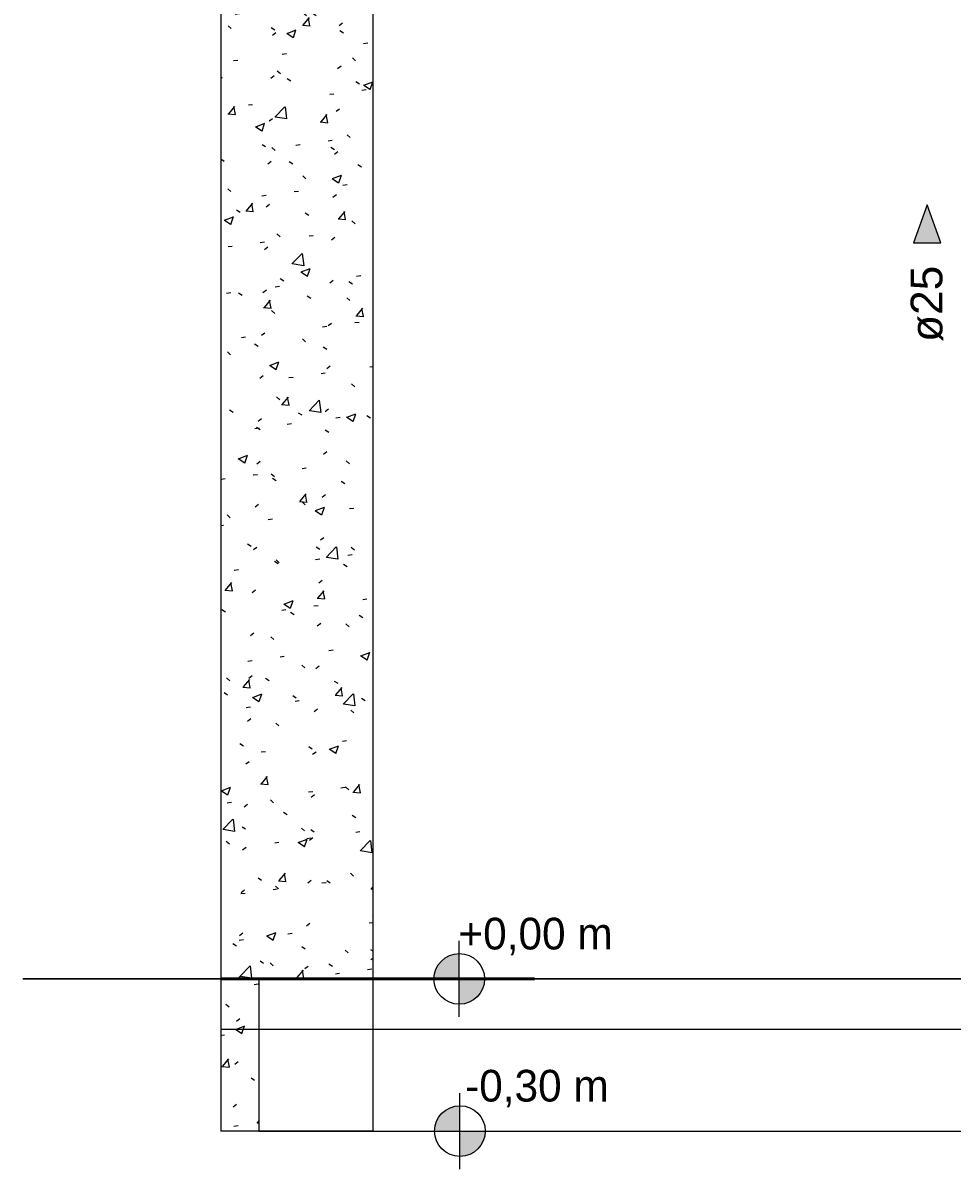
# Model space of a CAD drawing. Header units: metres. Extents: x 15 to 69.3, y -12.4 to 16.4.
# Drawn here: x 37.294 to 39.128, y -0.375 to 1.886 of the extents above; entities that cross this region are included whole.
import ezdxf

# ---------------------------------------------------------------- set-up
doc = ezdxf.new("R2010")
doc.units = ezdxf.units.M
doc.linetypes.add('IMPORT-DASHED2 _4_', pattern=[0.375, 0.25, -0.125])
doc.layers.add('1095_ARQ_BASE_dwg', color=7, linetype='Continuous', lineweight=5, true_color=0x767676)
doc.layers.add('A-FLOR', color=7, linetype='Continuous', lineweight=9, true_color=0x007f00)
for name, color, linetype, lineweight in [('A-WALL', 7, 'Continuous', 9), ('G-ANNO-DIMS', 7, 'Continuous', 5), ('KIRYA - PAREDE', 7, 'Continuous', 40), ('KIRYA - PAREDE VISTA', 7, 'Continuous', 15), ('KIRYA - PISO', 7, 'Continuous', 5), ('KIRYA - PROJEÇÃO', 7, 'IMPORT-DASHED2 _4_', 5), ('KIRYA - SQUADRIA', 7, 'Continuous', 5), ('P-PIPE-IDEN', 7, 'Continuous', 5), ('S-COLS', 7, 'Continuous', 5)]:
    doc.layers.add(name, color=color, linetype=linetype, lineweight=lineweight)
doc.styles.add('Arial_1', font='arial.ttf', dxfattribs={"height": 0.0625})
doc.styles.add('Century Gothic_3', font='GOTHIC.TTF', dxfattribs={"height": 0.0625})

# ---------------------------------------------------------------- blocks, each defined once
blk = doc.blocks.new('Pilar retangular - 15 x 30 cm-V54-DD')
at = {"layer": 'S-COLS', "true_color": 0xeaeaea}
h = blk.add_hatch(dxfattribs=at)
h.set_pattern_fill('FP_10', color=254, style=0, pattern_type=2)
h.set_pattern_definition([(50, (-16.769, 1.584), (0.1821895, -0.015938), [0.01905, -0.20955]), (355, (-16.769, 1.584), (-0.035242, 0.191059), [0.01524, -0.16764]), (100.451, (-16.754, 1.582), (0.146942, 0.17512), [0.01619, -0.17809]), (46.184, (-16.769, 1.635), (0.271077, -0.042045), [0.02857, -0.31432]), (96.636, (-16.747, 1.631), (0.237407, 0.247433), [0.02429, -0.26714]), (351.184, (-16.769, 1.635), (0.237406, 0.247428), [0.02286, -0.25146]), (21, (-16.744, 1.622), (0.15162, -0.102267), [0.01905, -0.20955]), (326, (-16.744, 1.622), (0.061803, 0.18419), [0.01524, -0.16764]), (71.451, (-16.731, 1.613), (0.213418, 0.081924), [0.01619, -0.17809]), (37.5, (-16.769, 1.584), (0.0030864, 0.084551), [0.00838, -0.15723, 0.00838, -0.1618, -0.16827]), (37.5, (-16.769, 1.584), (0.0030864, 0.084551), [-0.33579, 0.00838, -0.15989]), (7.5, (-16.769, 1.584), (0.0668157, 0.1001782), [0.00838, -0.08865, 0.00838, -0.15342, -0.06413]), (7.5, (-16.769, 1.584), (0.0668157, 0.1001782), [-0.25883, 0.00838, -0.05575]), (327.5, (-16.826, 1.584), (0.1355866, -0.0057276), [0.00838, -0.05512, 0.00838, -0.18974, -0.26289]), (327.5, (-16.826, 1.584), (0.1355866, -0.0057276), [-0.26162, 0.00838, -0.25451]), (317.5, (-16.851, 1.584), (0.148125, 0.025429), [0.00838, -0.07417, 0.00838, -0.12319, -0.18669]), (317.5, (-16.851, 1.584), (0.148125, 0.025429), [-0.21412, 0.00838, -0.17831])])
h.paths.add_polyline_path([(-18.5106, -0.3), (-18.4356, -0.3), (-18.4356, 0), (-18.2106, 0), (-18.2106, 2.76), (-18.5106, 2.76), (-18.5106, 0.6822)])
at = {"layer": 'S-COLS', "color": 253, "true_color": 0xaaaaaa}
for p, q in [((-18.5106, 2.76), (-18.5106, -0.3)), ((-18.2106, 2.76), (-18.2106, -0.3)), ((-18.2106, -0.3), (-18.5106, -0.3))]:
    blk.add_line(p, q, dxfattribs=at)
blk = doc.blocks.new('1095_ARQ_BASE_dwg__U14-3610879-DD')
at = {"layer": 'KIRYA - SQUADRIA'}
for p, q in [((-16.0538, 0), (-16.0656, 0)), ((-15.6328, 0), (-16.0285, 0)), ((-16.0102, 0), (-16.0002, 0)), ((-16.0002, 0), (-16.0102, 0)), ((-15.9902, 0), (-16.0102, 0)), ((-15.9902, 0), (-16.0102, 0)), ((-15.9852, 0), (-15.9902, 0)), ((-15.9902, 0), (-15.9852, 0)), ((-16.0531, 0), (-16.0656, 0)), ((-16.0656, 0), (-16.0531, 0)), ((-15.4531, 0), (-16.0281, 0)), ((-16.0281, 0), (-15.4531, 0)), ((-16.0227, 0), (-16.0102, 0)), ((-16.0227, 0), (-16.0102, 0)), ((-16.0002, 0), (-15.8932, 0)), ((-16.0002, 0), (-15.8932, 0)), ((-15.9902, 0), (-15.9801, 0)), ((-15.9902, 0), (-15.9801, 0)), ((-15.8932, 0), (-15.9852, 0)), ((-15.8932, 0), (-15.9852, 0)), ((-15.3606, 0), (-15.4281, 0)), ((-15.4281, 0), (-15.3756, 0)), ((-15.3606, 0), (-15.3756, 0)), ((-15.3756, 0), (-15.3256, 0)), ((-15.2106, 0), (-15.3606, 0)), ((-15.3256, 0), (-15.2106, 0)), ((-15.2106, 0), (-15.1956, 0)), ((-15.1956, 0), (-15.2106, 0))]:
    blk.add_line(p, q, dxfattribs=at)
blk = doc.blocks.new('1095_ARQ_BASE_dwg-3608001-DD')
at = {"layer": 'KIRYA - PAREDE'}
for p, q in [((-18.3606, 0), (-18.5106, 0)), ((-18.5106, 0), (-17.8915, 0)), ((-17.8915, 0), (-18.3606, 0)), ((-16.7596, 0), (-16.9616, 0)), ((-16.9616, 0), (-16.7596, 0)), ((-15.4531, 0), (-15.8915, 0)), ((-15.8915, 0), (-15.4531, 0)), ((-15.3606, 0), (-15.4281, 0)), ((-15.4281, 0), (-15.2106, 0)), ((-15.2106, 0), (-15.3606, 0))]:
    blk.add_line(p, q, dxfattribs=at)
at = {"layer": 'KIRYA - PAREDE VISTA'}
for p, q in [((-18.7106, 0), (-18.3606, 0)), ((-17.8915, 0), (-17.0231, 0)), ((-15.8915, 0), (-17.8915, 0)), ((-16.9981, 0), (-16.0531, 0)), ((-16.0281, 0), (-15.8915, 0))]:
    blk.add_line(p, q, dxfattribs=at)
at = {"layer": 'KIRYA - PISO'}
for p, q in [((-15.0571, 0), (-18.9013, 0)), ((-15.057, 0), (-18.9009, 0)), ((-15.0572, 0), (-18.9009, 0)), ((-18.4233, 0), (-18.8127, 0)), ((-15.0573, 0), (-18.9008, 0)), ((-15.0573, 0), (-18.9008, 0)), ((-15.0573, 0), (-18.9008, 0)), ((-15.0573, 0), (-17.7709, 0)), ((-15.0573, 0), (-17.5505, 0))]:
    blk.add_line(p, q, dxfattribs=at)
at = {"layer": 'KIRYA - PISO', "flags": 128}
for points in [[(-18.9008, 0), (-17.9811, 0)], [(-18.9008, 0), (-17.8507, 0)]]:
    blk.add_lwpolyline(points, close=True, dxfattribs=at)
blk.add_lwpolyline([(-18.9008, 0), (-18.7144, 0), (-17.6335, 0), (-18.2851, 0), (-17.1832, 0)], dxfattribs=at)
at = {"layer": 'KIRYA - PROJEÇÃO', "flags": 128}
blk.add_lwpolyline([(-15.0573, 0), (-16.8606, 0), (-18.9008, 0)], dxfattribs=at)
blk.add_blockref('1095_ARQ_BASE_dwg__U14-3610879-DD', (0, 0))
blk = doc.blocks.new('Elevações de ponto - Padrão-77235-DD')
at = {"layer": 'G-ANNO-DIMS', "true_color": 0xff0000}
h = blk.add_hatch(color=1, dxfattribs=at)
edge = h.paths.add_edge_path()
edge.add_line((-18.0402, 0), (-18.0902, 0))
edge.add_arc((-18.0402, 0), 0.05, 90, 180, ccw=False)
edge.add_line((-18.0402, 0.05), (-18.0402, 0))
h = blk.add_hatch(color=1, dxfattribs=at)
edge = h.paths.add_edge_path()
edge.add_line((-18.0402, 0), (-17.9902, 0))
edge.add_arc((-18.0402, 0), 0.05, -90, 0, ccw=False)
edge.add_line((-18.0402, -0.05), (-18.0402, 0))
at = {"layer": 'G-ANNO-DIMS'}
for p, q in [((-18.0402, -0.075), (-18.0402, 0.075)), ((-18.1152, 0), (-17.6902, 0))]:
    blk.add_line(p, q, dxfattribs=at)
blk.add_circle((-18.0402, 0), 0.05, dxfattribs=at)
blk = doc.blocks.new('Anotacao_Tuboseta - Fluxo 1-2612753-DD')
at = {"layer": 'P-PIPE-IDEN'}
blk.add_hatch(color=256, dxfattribs=at).paths.add_polyline_path([(-17.0898, 1.4522), (-17.1439, 1.4522), (-17.1168, 1.5266)])
for p, q in [((-17.1168, 1.5266), (-17.1439, 1.4522)), ((-17.0898, 1.4522), (-17.1168, 1.5266)), ((-17.1439, 1.4522), (-17.0898, 1.4522))]:
    blk.add_line(p, q, dxfattribs=at)

msp = doc.modelspace()

# ---------------------------------------------------------------- linework, layer by layer
at = {"layer": 'A-FLOR', "color": 9, "true_color": 0xaad4aa}
for p, q in [((37.6849, 0), (37.7599, 0)), ((37.6849, 0), (37.6849, -0.1)), ((39.8049, -0.1), (37.6849, -0.1))]:
    msp.add_line(p, q, dxfattribs=at)
at = {"layer": 'A-WALL', "color": 253, "true_color": 0xaaaaaa}
for p, q in [((39.8049, 0), (37.7599, 0)), ((37.7599, 0), (37.7599, -0.3)), ((37.7599, -0.3), (40.9849, -0.3))]:
    msp.add_line(p, q, dxfattribs=at)

# ---------------------------------------------------------------- block references
at = {"layer": '1095_ARQ_BASE_dwg', "color": 7}
msp.add_blockref('1095_ARQ_BASE_dwg-3608001-DD', (56.1955, 0), dxfattribs=at)
at = {"layer": 'G-ANNO-DIMS', "color": 1, "true_color": 0xff0000}
for p in [(56.1955, 0), (56.1967, -0.3)]:
    msp.add_blockref('Elevações de ponto - Padrão-77235-DD', p, dxfattribs=at)
at = {"layer": 'P-PIPE-IDEN'}
msp.add_blockref('Anotacao_Tuboseta - Fluxo 1-2612753-DD', (56.1955, 0), dxfattribs=at)
at = {"layer": 'S-COLS', "color": 253, "true_color": 0xaaaaaa}
msp.add_blockref('Pilar retangular - 15 x 30 cm-V54-DD', (56.1955, 0), dxfattribs=at)

# ---------------------------------------------------------------- texts
at = {"layer": 'G-ANNO-DIMS', "char_height": 0.0625, "attachment_point": 1, "line_spacing_factor": 0.984502, "style": 'Century Gothic_3'}
for s, insert, width in [('+0,00 m', (38.1536, 0.1207), 0.385274), ('-0,30 m', (38.1668, -0.1793), 0.3563)]:
    msp.add_mtext(s, dxfattribs=dict(at, insert=insert, width=width))
at = {"layer": 'P-PIPE-IDEN', "insert": (39.046, 1.2564), "char_height": 0.0625, "width": 0.18038, "attachment_point": 1, "rotation": 90, "style": 'Arial_1'}
msp.add_mtext('ø25', dxfattribs=at)

doc.saveas('drawing.dxf')
